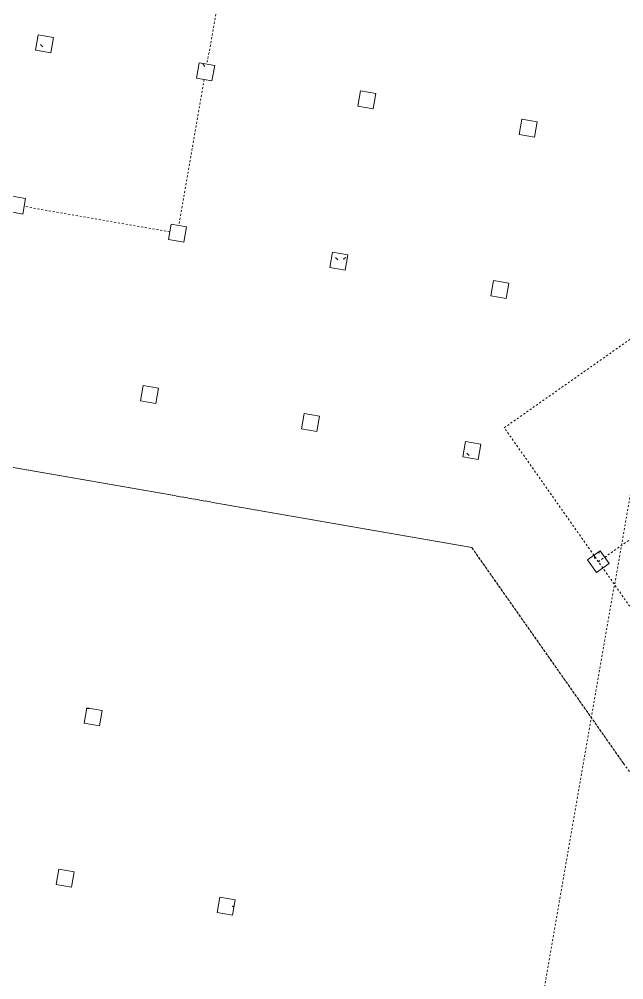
# Model space of a CAD drawing. Extents: x 274235 to 276654, y 142848 to 144425.
# Drawn here: x 276208.6 to 276239.63, y 143025.47 to 143074.76 of the extents above; entities that cross this region are included whole.
import ezdxf

# ---------------------------------------------------------------- set-up
doc = ezdxf.new("R2010")
doc.units = 0
doc.header["$LTSCALE"] = 1.5
for name, pattern in [('ACM-G-CENTER', [50.800000000000004, 31.75, -6.350000000000001, 6.350000000000001, -6.350000000000001]), ('ACM-G-HIDDEN2', [4.762500000000001, 3.175000000000001, -1.5875]), ('Hidden 1_32_', [1.3890625, 0.7937500000000002, -0.5953125])]:
    doc.linetypes.add(name, pattern=pattern)
doc.layers.get('0').update_dxf_attribs({"linetype": 'CONTINUOUS', "lineweight": 0})
for name, color, linetype, lineweight in [('_ACM-A-DETL', 7, 'CONTINUOUS', 5), ('_ACM-A-GRID', 3, 'CONTINUOUS', 5), ('_ACM-S-STRU-CLOS', 5, 'CONTINUOUS', 5)]:
    doc.layers.add(name, color=color, linetype=linetype, lineweight=lineweight)

# ---------------------------------------------------------------- blocks, each defined once
blk = doc.blocks.new('M_Concrete-Rectangular-Column - 800 x 800mm-V14-B1_Working')
at = {"layer": '_ACM-A-DETL', "color": 250}
for p, q in [((400.0000000000002, 400.0000000000002), (-399.9999999999999, 400.0000000000002)), ((-399.9999999999999, 400.0000000000002), (-399.9999999999999, -399.9999999999999)), ((400.0000000000002, -399.9999999999999), (400.0000000000002, 400.0000000000002)), ((-399.9999999999999, -399.9999999999999), (400.0000000000002, -399.9999999999999))]:
    blk.add_line(p, q, dxfattribs=at)
blk = doc.blocks.new('M_Concrete-Rectangular-Column - 800 x 800mm-V21-B1_Working')
at = {"layer": '_ACM-S-STRU-CLOS'}
h = blk.add_hatch(dxfattribs=at)
h.set_pattern_fill('FP_12', color=256, style=0, pattern_type=2)
h.set_pattern_definition([(49.99999999999999, (-966604.1240000001, -663204.566), (3643.681986006824, -318.7812880006761), [381, -4191]), (355, (-966604.1240000001, -663204.566), (-704.8562580461121, 3821.135846227694), [304.8, -3352.8]), (100.451, (-966300.483, -663231.131), (2938.852362929117, 3502.332152374178), [323.8, -3561.801]), (46.184, (-966604.1240000001, -662188.566), (5421.581919880712, -840.8554984886337), [571.5, -6286.5]), (96.636, (-966152.325, -662258.636), (4748.051319755933, 4948.551449789822), [485.7, -5342.701999999999]), (351.184, (-966604.1240000001, -662188.566), (4748.100788072627, 4948.506072045693), [457.2, -5029.2]), (21, (-966096.1240000001, -662442.566), (3032.287836333134, -2045.304476687058), [381, -4191]), (326, (-966096.1240000001, -662442.566), (1236.042244531653, 3683.761809559103), [304.8, -3352.8]), (71.45100000000001, (-965843.433, -662613.0079999999), (4268.342513760047, 1638.424823382678), [323.8, -3561.801]), (37.50000000000001, (-966604.1240000001, -663204.566), (61.77206501183639, 1691.100777463062), [167.64, -3144.52, 167.64, -6601.46]), (37.50000000000001, (-966604.1240000001, -663204.566), (61.77206501183639, 1691.100777463062), [-3479.8, -3235.96, 167.64, -3197.86]), (7.499999999999999, (-966604.1240000001, -663204.566), (1336.393250206115, 2003.61149636239), [167.64, -1772.92, 167.64, -4351.02]), (7.499999999999999, (-966604.1240000001, -663204.566), (1336.393250206115, 2003.61149636239), [-2108.2, -3068.32, 167.64, -1115.06]), (327.5, (-967736.964, -663204.566), (2711.817807077548, -114.578640950727), [167.64, -1102.36, -9220.2]), (327.5, (-967736.964, -663204.566), (2711.817807077548, -114.578640950727), [-1270, 167.64, -3794.76, -5257.8]), (327.5, (-967736.964, -663204.566), (2711.817807077548, -114.578640950727), [-5232.4, 167.64, -5090.16]), (317.5, (-968244.964, -663204.566), (2962.585592803855, 508.5334453662156), [167.64, -1483.36, 167.64, -6197.6]), (317.5, (-968244.964, -663204.566), (2962.585592803855, 508.5334453662156), [-1818.64, -2463.8, 167.64, -3566.16])])
h.paths.add_polyline_path([(400.0000000010872, -399.9999999992853), (400.0000000010872, 400.0000000007061), (-399.9999999989388, 400.0000000007061), (-399.9999999989388, -399.9999999992853)])
at = {"layer": '_ACM-A-DETL', "color": 250}
for p, q in [((400.0000000000002, 400.0000000000002), (-399.9999999999999, 400.0000000000002)), ((-399.9999999999999, 400.0000000000002), (-399.9999999999999, -399.9999999999999)), ((400.0000000000002, -399.9999999999999), (400.0000000000002, 400.0000000000002)), ((-399.9999999999999, -399.9999999999999), (400.0000000000002, -399.9999999999999))]:
    blk.add_line(p, q, dxfattribs=at)
blk = doc.blocks.new('M_Concrete-Rectangular-Column - 800 x 800mm-V23-B1_Working')
at = {"layer": '_ACM-A-DETL', "color": 250}
for p, q in [((400.0000000000002, 400.0000000000002), (-399.9999999999999, 400.0000000000002)), ((-399.9999999999999, 400.0000000000002), (-399.9999999999999, -399.9999999999999)), ((400.0000000000002, -399.9999999999999), (400.0000000000002, 400.0000000000002)), ((-399.9999999999999, -399.9999999999999), (400.0000000000002, -399.9999999999999))]:
    blk.add_line(p, q, dxfattribs=at)
blk = doc.blocks.new('M_Concrete-Rectangular-Column - 800 x 800mm-V24-B1_Working')
at = {"layer": '_ACM-A-DETL', "color": 250}
for p, q in [((400.0000000000002, 400.0000000000002), (-399.9999999999999, 400.0000000000002)), ((-399.9999999999999, 400.0000000000002), (-399.9999999999999, -399.9999999999999)), ((400.0000000000002, -399.9999999999999), (400.0000000000002, 400.0000000000002)), ((-399.9999999999999, -399.9999999999999), (400.0000000000002, -399.9999999999999))]:
    blk.add_line(p, q, dxfattribs=at)
blk = doc.blocks.new('M_Concrete-Rectangular-Column - 800 x 800mm-V26-B1_Working')
at = {"layer": '_ACM-S-STRU-CLOS'}
h = blk.add_hatch(dxfattribs=at)
h.set_pattern_fill('FP_15', color=256, style=0, pattern_type=2)
h.set_pattern_definition([(49.99999999999999, (-975004.1240000001, -663204.566), (3643.681986006824, -318.7812880006761), [381, -4191]), (355, (-975004.1240000001, -663204.566), (-704.8562580461121, 3821.135846227694), [304.8, -3352.8]), (100.451, (-974700.483, -663231.131), (2938.852362929117, 3502.332152374178), [323.8, -3561.801]), (46.184, (-975004.1240000001, -662188.566), (5421.581919880712, -840.8554984886337), [571.5, -6286.5]), (96.636, (-974552.325, -662258.636), (4748.051319755933, 4948.551449789822), [485.7, -5342.701999999999]), (351.184, (-975004.1240000001, -662188.566), (4748.100788072627, 4948.506072045693), [457.2, -5029.2]), (21, (-974496.1240000001, -662442.566), (3032.287836333134, -2045.304476687058), [381, -4191]), (326, (-974496.1240000001, -662442.566), (1236.042244531653, 3683.761809559103), [304.8, -3352.8]), (71.45100000000001, (-974243.433, -662613.0079999999), (4268.342513760047, 1638.424823382678), [323.8, -3561.801]), (37.50000000000001, (-975004.1240000001, -663204.566), (61.77206501183639, 1691.100777463062), [167.64, -3144.52, 167.64, -6601.46]), (37.50000000000001, (-975004.1240000001, -663204.566), (61.77206501183639, 1691.100777463062), [-3479.8, -3235.96, 167.64, -3197.86]), (7.499999999999999, (-975004.1240000001, -663204.566), (1336.393250206115, 2003.61149636239), [167.64, -1772.92, 167.64, -4351.02]), (7.499999999999999, (-975004.1240000001, -663204.566), (1336.393250206115, 2003.61149636239), [-2108.2, -3068.32, 167.64, -1115.06]), (327.5, (-976136.964, -663204.566), (2711.817807077548, -114.578640950727), [167.64, -1102.36, -9220.2]), (327.5, (-976136.964, -663204.566), (2711.817807077548, -114.578640950727), [-1270, 167.64, -3794.76, -5257.8]), (327.5, (-976136.964, -663204.566), (2711.817807077548, -114.578640950727), [-5232.4, 167.64, -5090.16]), (317.5, (-976644.964, -663204.566), (2962.585592803855, 508.5334453662156), [167.64, -1483.36, 167.64, -6197.6]), (317.5, (-976644.964, -663204.566), (2962.585592803855, 508.5334453662156), [-1818.64, -2463.8, 167.64, -3566.16])])
h.paths.add_polyline_path([(400.0000000010179, -399.9999999994239), (400.0000000010179, 400.0000000005675), (-399.9999999989388, 400.0000000005328), (-399.9999999989388, -399.9999999994586)])
at = {"layer": '_ACM-A-DETL', "color": 250}
for p, q in [((400.0000000000002, 400.0000000000002), (-399.9999999999999, 400.0000000000002)), ((-399.9999999999999, 400.0000000000002), (-399.9999999999999, -399.9999999999999)), ((400.0000000000002, -399.9999999999999), (400.0000000000002, 400.0000000000002)), ((-399.9999999999999, -399.9999999999999), (400.0000000000002, -399.9999999999999))]:
    blk.add_line(p, q, dxfattribs=at)
blk = doc.blocks.new('M_Concrete-Rectangular-Column - 800 x 800mm-V153-B1_Working')
at = {"layer": '_ACM-A-DETL', "color": 250}
for p, q in [((400.0000000000002, 400.0000000000002), (-399.9999999999999, 400.0000000000002)), ((-399.9999999999999, 400.0000000000002), (-399.9999999999999, -399.9999999999999)), ((400.0000000000002, -399.9999999999999), (400.0000000000002, 400.0000000000002)), ((-399.9999999999999, -399.9999999999999), (400.0000000000002, -399.9999999999999))]:
    blk.add_line(p, q, dxfattribs=at)
blk = doc.blocks.new('M_Concrete-Rectangular-Column - 800 x 800mm-V154-B1_Working')
at = {"layer": '_ACM-S-STRU-CLOS'}
h = blk.add_hatch(dxfattribs=at)
h.set_pattern_fill('FP_96', color=256, style=0, pattern_type=2)
h.set_pattern_definition([(49.99999999999999, (-975004.1240000001, -654804.566), (3643.681986006824, -318.7812880006761), [381, -4191]), (355, (-975004.1240000001, -654804.566), (-704.8562580461121, 3821.135846227694), [304.8, -3352.8]), (100.451, (-974700.483, -654831.131), (2938.852362929117, 3502.332152374178), [323.8, -3561.801]), (46.184, (-975004.1240000001, -653788.566), (5421.581919880712, -840.8554984886337), [571.5, -6286.5]), (96.636, (-974552.325, -653858.636), (4748.051319755933, 4948.551449789822), [485.7, -5342.701999999999]), (351.184, (-975004.1240000001, -653788.566), (4748.100788072627, 4948.506072045693), [457.2, -5029.2]), (21, (-974496.1240000001, -654042.566), (3032.287836333134, -2045.304476687058), [381, -4191]), (326, (-974496.1240000001, -654042.566), (1236.042244531653, 3683.761809559103), [304.8, -3352.8]), (71.45100000000001, (-974243.433, -654213.0079999999), (4268.342513760047, 1638.424823382678), [323.8, -3561.801]), (37.50000000000001, (-975004.1240000001, -654804.566), (61.77206501183639, 1691.100777463062), [167.64, -3144.52, 167.64, -6601.46]), (37.50000000000001, (-975004.1240000001, -654804.566), (61.77206501183639, 1691.100777463062), [-3479.8, -3235.96, 167.64, -3197.86]), (7.499999999999999, (-975004.1240000001, -654804.566), (1336.393250206115, 2003.61149636239), [167.64, -1772.92, 167.64, -4351.02]), (7.499999999999999, (-975004.1240000001, -654804.566), (1336.393250206115, 2003.61149636239), [-2108.2, -3068.32, 167.64, -1115.06]), (327.5, (-976136.964, -654804.566), (2711.817807077548, -114.578640950727), [167.64, -1102.36, -9220.2]), (327.5, (-976136.964, -654804.566), (2711.817807077548, -114.578640950727), [-1270, 167.64, -3794.76, -5257.8]), (327.5, (-976136.964, -654804.566), (2711.817807077548, -114.578640950727), [-5232.4, 167.64, -5090.16]), (317.5, (-976644.964, -654804.566), (2962.585592803855, 508.5334453662156), [167.64, -1483.36, 167.64, -6197.6]), (317.5, (-976644.964, -654804.566), (2962.585592803855, 508.5334453662156), [-1818.64, -2463.8, 167.64, -3566.16])])
h.paths.add_polyline_path([(400.0000000008793, -399.9999999993547), (400.0000000008793, 400.0000000006368), (-399.9999999990774, 400.0000000006021), (-399.9999999990774, -399.9999999993893)])
at = {"layer": '_ACM-A-DETL', "color": 250}
for p, q in [((400.0000000000002, 400.0000000000002), (-399.9999999999999, 400.0000000000002)), ((-399.9999999999999, 400.0000000000002), (-399.9999999999999, -399.9999999999999)), ((400.0000000000002, -399.9999999999999), (400.0000000000002, 400.0000000000002)), ((-399.9999999999999, -399.9999999999999), (400.0000000000002, -399.9999999999999))]:
    blk.add_line(p, q, dxfattribs=at)
blk = doc.blocks.new('M_Concrete-Rectangular-Column - 800 x 800mm-V155-B1_Working')
at = {"layer": '_ACM-A-DETL', "color": 250}
for p, q in [((400.0000000000002, 400.0000000000002), (-399.9999999999999, 400.0000000000002)), ((-399.9999999999999, 400.0000000000002), (-399.9999999999999, -399.9999999999999)), ((400.0000000000002, -399.9999999999999), (400.0000000000002, 400.0000000000002)), ((-399.9999999999999, -399.9999999999999), (400.0000000000002, -399.9999999999999))]:
    blk.add_line(p, q, dxfattribs=at)
blk = doc.blocks.new('M_Concrete-Rectangular-Column - 800 x 800mm-V156-B1_Working')
at = {"layer": '_ACM-S-STRU-CLOS'}
h = blk.add_hatch(dxfattribs=at)
h.set_pattern_fill('FP_97', color=256, style=0, pattern_type=2)
h.set_pattern_definition([(49.99999999999999, (-983404.1240000001, -654804.566), (3643.681986006824, -318.7812880006761), [381, -4191]), (355, (-983404.1240000001, -654804.566), (-704.8562580461121, 3821.135846227694), [304.8, -3352.8]), (100.451, (-983100.483, -654831.131), (2938.852362929117, 3502.332152374178), [323.8, -3561.801]), (46.184, (-983404.1240000001, -653788.566), (5421.581919880712, -840.8554984886337), [571.5, -6286.5]), (96.636, (-982952.325, -653858.636), (4748.051319755933, 4948.551449789822), [485.7, -5342.701999999999]), (351.184, (-983404.1240000001, -653788.566), (4748.100788072627, 4948.506072045693), [457.2, -5029.2]), (21, (-982896.1240000001, -654042.566), (3032.287836333134, -2045.304476687058), [381, -4191]), (326, (-982896.1240000001, -654042.566), (1236.042244531653, 3683.761809559103), [304.8, -3352.8]), (71.45100000000001, (-982643.433, -654213.0079999999), (4268.342513760047, 1638.424823382678), [323.8, -3561.801]), (37.50000000000001, (-983404.1240000001, -654804.566), (61.77206501183639, 1691.100777463062), [167.64, -3144.52, 167.64, -6601.46]), (37.50000000000001, (-983404.1240000001, -654804.566), (61.77206501183639, 1691.100777463062), [-3479.8, -3235.96, 167.64, -3197.86]), (7.499999999999999, (-983404.1240000001, -654804.566), (1336.393250206115, 2003.61149636239), [167.64, -1772.92, 167.64, -4351.02]), (7.499999999999999, (-983404.1240000001, -654804.566), (1336.393250206115, 2003.61149636239), [-2108.2, -3068.32, 167.64, -1115.06]), (327.5, (-984536.964, -654804.566), (2711.817807077548, -114.578640950727), [167.64, -1102.36, -9220.2]), (327.5, (-984536.964, -654804.566), (2711.817807077548, -114.578640950727), [-1270, 167.64, -3794.76, -5257.8]), (327.5, (-984536.964, -654804.566), (2711.817807077548, -114.578640950727), [-5232.4, 167.64, -5090.16]), (317.5, (-985044.964, -654804.566), (2962.585592803855, 508.5334453662156), [167.64, -1483.36, 167.64, -6197.6]), (317.5, (-985044.964, -654804.566), (2962.585592803855, 508.5334453662156), [-1818.64, -2463.8, 167.64, -3566.16])])
h.paths.add_polyline_path([(400.0000000008793, -399.9999999993547), (400.0000000008793, 400.0000000006368), (-399.9999999990774, 400.0000000006368), (-399.9999999990774, -399.9999999993547)])
at = {"layer": '_ACM-A-DETL', "color": 250}
for p, q in [((400.0000000000002, 400.0000000000002), (-399.9999999999999, 400.0000000000002)), ((-399.9999999999999, 400.0000000000002), (-399.9999999999999, -399.9999999999999)), ((400.0000000000002, -399.9999999999999), (400.0000000000002, 400.0000000000002)), ((-399.9999999999999, -399.9999999999999), (400.0000000000002, -399.9999999999999))]:
    blk.add_line(p, q, dxfattribs=at)
blk = doc.blocks.new('M_Concrete-Rectangular-Column - 800 x 800mm-3791751-B1_Working')
at = {"layer": '_ACM-S-STRU-CLOS'}
h = blk.add_hatch(dxfattribs=at)
h.set_pattern_fill('FP_101', color=256, style=0, pattern_type=2)
h.set_pattern_definition([(49.99999999999999, (-975004.1240000001, -629604.566), (3643.681986006824, -318.7812880006761), [381, -4191]), (355, (-975004.1240000001, -629604.566), (-704.8562580461121, 3821.135846227694), [304.8, -3352.8]), (100.451, (-974700.483, -629631.131), (2938.852362929117, 3502.332152374178), [323.8, -3561.801]), (46.184, (-975004.1240000001, -628588.566), (5421.581919880712, -840.8554984886337), [571.5, -6286.5]), (96.636, (-974552.325, -628658.636), (4748.051319755933, 4948.551449789822), [485.7, -5342.701999999999]), (351.184, (-975004.1240000001, -628588.566), (4748.100788072627, 4948.506072045693), [457.2, -5029.2]), (21, (-974496.1240000001, -628842.566), (3032.287836333134, -2045.304476687058), [381, -4191]), (326, (-974496.1240000001, -628842.566), (1236.042244531653, 3683.761809559103), [304.8, -3352.8]), (71.45100000000001, (-974243.433, -629013.0079999999), (4268.342513760047, 1638.424823382678), [323.8, -3561.801]), (37.50000000000001, (-975004.1240000001, -629604.566), (61.77206501183639, 1691.100777463062), [167.64, -3144.52, 167.64, -6601.46]), (37.50000000000001, (-975004.1240000001, -629604.566), (61.77206501183639, 1691.100777463062), [-3479.8, -3235.96, 167.64, -3197.86]), (7.499999999999999, (-975004.1240000001, -629604.566), (1336.393250206115, 2003.61149636239), [167.64, -1772.92, 167.64, -4351.02]), (7.499999999999999, (-975004.1240000001, -629604.566), (1336.393250206115, 2003.61149636239), [-2108.2, -3068.32, 167.64, -1115.06]), (327.5, (-976136.964, -629604.566), (2711.817807077548, -114.578640950727), [167.64, -1102.36, -9220.2]), (327.5, (-976136.964, -629604.566), (2711.817807077548, -114.578640950727), [-1270, 167.64, -3794.76, -5257.8]), (327.5, (-976136.964, -629604.566), (2711.817807077548, -114.578640950727), [-5232.4, 167.64, -5090.16]), (317.5, (-976644.964, -629604.566), (2962.585592803855, 508.5334453662156), [167.64, -1483.36, 167.64, -6197.6]), (317.5, (-976644.964, -629604.566), (2962.585592803855, 508.5334453662156), [-1818.64, -2463.8, 167.64, -3566.16])])
h.paths.add_polyline_path([(400.0000000008793, -399.9999999994932), (400.0000000008793, 400.0000000004981), (-399.9999999991467, 400.0000000004635), (-399.9999999991467, -399.9999999995279)])
at = {"layer": '_ACM-A-DETL', "color": 250}
for p, q in [((400.0000000000002, 400.0000000000002), (-399.9999999999999, 400.0000000000002)), ((-399.9999999999999, 400.0000000000002), (-399.9999999999999, -399.9999999999999)), ((400.0000000000002, -399.9999999999999), (400.0000000000002, 400.0000000000002)), ((-399.9999999999999, -399.9999999999999), (400.0000000000002, -399.9999999999999))]:
    blk.add_line(p, q, dxfattribs=at)
blk = doc.blocks.new('M_Concrete-Rectangular-Column - 800 x 800mm-V171-B1_Working')
at = {"layer": '_ACM-S-STRU-CLOS'}
h = blk.add_hatch(dxfattribs=at)
h.set_pattern_fill('FP_108', color=256, style=0, pattern_type=2)
h.set_pattern_definition([(49.99999999999999, (-975004.1240000001, -621204.566), (3643.681986006824, -318.7812880006761), [381, -4191]), (355, (-975004.1240000001, -621204.566), (-704.8562580461121, 3821.135846227694), [304.8, -3352.8]), (100.451, (-974700.483, -621231.131), (2938.852362929117, 3502.332152374178), [323.8, -3561.801]), (46.184, (-975004.1240000001, -620188.566), (5421.581919880712, -840.8554984886337), [571.5, -6286.5]), (96.636, (-974552.325, -620258.636), (4748.051319755933, 4948.551449789822), [485.7, -5342.701999999999]), (351.184, (-975004.1240000001, -620188.566), (4748.100788072627, 4948.506072045693), [457.2, -5029.2]), (21, (-974496.1240000001, -620442.566), (3032.287836333134, -2045.304476687058), [381, -4191]), (326, (-974496.1240000001, -620442.566), (1236.042244531653, 3683.761809559103), [304.8, -3352.8]), (71.45100000000001, (-974243.433, -620613.0079999999), (4268.342513760047, 1638.424823382678), [323.8, -3561.801]), (37.50000000000001, (-975004.1240000001, -621204.566), (61.77206501183639, 1691.100777463062), [167.64, -3144.52, 167.64, -6601.46]), (37.50000000000001, (-975004.1240000001, -621204.566), (61.77206501183639, 1691.100777463062), [-3479.8, -3235.96, 167.64, -3197.86]), (7.499999999999999, (-975004.1240000001, -621204.566), (1336.393250206115, 2003.61149636239), [167.64, -1772.92, 167.64, -4351.02]), (7.499999999999999, (-975004.1240000001, -621204.566), (1336.393250206115, 2003.61149636239), [-2108.2, -3068.32, 167.64, -1115.06]), (327.5, (-976136.964, -621204.566), (2711.817807077548, -114.578640950727), [167.64, -1102.36, -9220.2]), (327.5, (-976136.964, -621204.566), (2711.817807077548, -114.578640950727), [-1270, 167.64, -3794.76, -5257.8]), (327.5, (-976136.964, -621204.566), (2711.817807077548, -114.578640950727), [-5232.4, 167.64, -5090.16]), (317.5, (-976644.964, -621204.566), (2962.585592803855, 508.5334453662156), [167.64, -1483.36, 167.64, -6197.6]), (317.5, (-976644.964, -621204.566), (2962.585592803855, 508.5334453662156), [-1818.64, -2463.8, 167.64, -3566.16])])
h.paths.add_polyline_path([(400.0000000008793, -399.9999999992853), (400.0000000008793, 400.0000000007407), (-399.9999999991467, 400.0000000007061), (-399.9999999991467, -399.99999999932)])
at = {"layer": '_ACM-A-DETL', "color": 250}
for p, q in [((400.0000000000002, 400.0000000000002), (-399.9999999999999, 400.0000000000002)), ((-399.9999999999999, 400.0000000000002), (-399.9999999999999, -399.9999999999999)), ((400.0000000000002, -399.9999999999999), (400.0000000000002, 400.0000000000002)), ((-399.9999999999999, -399.9999999999999), (400.0000000000002, -399.9999999999999))]:
    blk.add_line(p, q, dxfattribs=at)
blk = doc.blocks.new('M_Concrete-Rectangular-Column - 800 x 800mm-V255-B1_Working')
at = {"layer": '_ACM-S-STRU-CLOS'}
h = blk.add_hatch(dxfattribs=at)
h.set_pattern_fill('FP_164', color=256, style=0, pattern_type=2)
h.set_pattern_definition([(49.99999999999999, (-983404.1240000001, -621204.566), (3643.681986006824, -318.7812880006761), [381, -4191]), (355, (-983404.1240000001, -621204.566), (-704.8562580461121, 3821.135846227694), [304.8, -3352.8]), (100.451, (-983100.483, -621231.131), (2938.852362929117, 3502.332152374178), [323.8, -3561.801]), (46.184, (-983404.1240000001, -620188.566), (5421.581919880712, -840.8554984886337), [571.5, -6286.5]), (96.636, (-982952.325, -620258.636), (4748.051319755933, 4948.551449789822), [485.7, -5342.701999999999]), (351.184, (-983404.1240000001, -620188.566), (4748.100788072627, 4948.506072045693), [457.2, -5029.2]), (21, (-982896.1240000001, -620442.566), (3032.287836333134, -2045.304476687058), [381, -4191]), (326, (-982896.1240000001, -620442.566), (1236.042244531653, 3683.761809559103), [304.8, -3352.8]), (71.45100000000001, (-982643.433, -620613.0079999999), (4268.342513760047, 1638.424823382678), [323.8, -3561.801]), (37.50000000000001, (-983404.1240000001, -621204.566), (61.77206501183639, 1691.100777463062), [167.64, -3144.52, 167.64, -6601.46]), (37.50000000000001, (-983404.1240000001, -621204.566), (61.77206501183639, 1691.100777463062), [-3479.8, -3235.96, 167.64, -3197.86]), (7.499999999999999, (-983404.1240000001, -621204.566), (1336.393250206115, 2003.61149636239), [167.64, -1772.92, 167.64, -4351.02]), (7.499999999999999, (-983404.1240000001, -621204.566), (1336.393250206115, 2003.61149636239), [-2108.2, -3068.32, 167.64, -1115.06]), (327.5, (-984536.964, -621204.566), (2711.817807077548, -114.578640950727), [167.64, -1102.36, -9220.2]), (327.5, (-984536.964, -621204.566), (2711.817807077548, -114.578640950727), [-1270, 167.64, -3794.76, -5257.8]), (327.5, (-984536.964, -621204.566), (2711.817807077548, -114.578640950727), [-5232.4, 167.64, -5090.16]), (317.5, (-985044.964, -621204.566), (2962.585592803855, 508.5334453662156), [167.64, -1483.36, 167.64, -6197.6]), (317.5, (-985044.964, -621204.566), (2962.585592803855, 508.5334453662156), [-1818.64, -2463.8, 167.64, -3566.16])])
h.paths.add_polyline_path([(400.0000000010179, -399.9999999993547), (400.0000000010179, 400.0000000006714), (-399.9999999989388, 400.0000000006714), (-399.9999999989388, -399.9999999993547)])
at = {"layer": '_ACM-A-DETL', "color": 250}
for p, q in [((400.0000000000002, 400.0000000000002), (-399.9999999999999, 400.0000000000002)), ((-399.9999999999999, 400.0000000000002), (-399.9999999999999, -399.9999999999999)), ((400.0000000000002, -399.9999999999999), (400.0000000000002, 400.0000000000002)), ((-399.9999999999999, -399.9999999999999), (400.0000000000002, -399.9999999999999))]:
    blk.add_line(p, q, dxfattribs=at)
blk = doc.blocks.new('M_Concrete-Rectangular-Column - 800 x 800mm-V1129-B1_Working')
at = {"layer": '_ACM-S-STRU-CLOS'}
h = blk.add_hatch(dxfattribs=at)
h.set_pattern_fill('FP_706', color=256, style=0, pattern_type=2)
h.set_pattern_definition([(49.99999999999999, (-991804.123, -646404.566), (3643.681986006824, -318.7812880006761), [381, -4191]), (355, (-991804.123, -646404.566), (-704.8562580461121, 3821.135846227694), [304.8, -3352.8]), (100.451, (-991500.483, -646431.131), (2938.852362929117, 3502.332152374178), [323.8, -3561.801]), (46.184, (-991804.123, -645388.566), (5421.581919880712, -840.8554984886337), [571.5, -6286.5]), (96.636, (-991352.325, -645458.636), (4748.051319755933, 4948.551449789822), [485.7, -5342.701999999999]), (351.184, (-991804.123, -645388.566), (4748.100788072627, 4948.506072045693), [457.2, -5029.2]), (21, (-991296.123, -645642.566), (3032.287836333134, -2045.304476687058), [381, -4191]), (326, (-991296.123, -645642.566), (1236.042244531653, 3683.761809559103), [304.8, -3352.8]), (71.45100000000001, (-991043.433, -645813.0079999999), (4268.342513760047, 1638.424823382678), [323.8, -3561.801]), (37.50000000000001, (-991804.123, -646404.566), (61.77206501183639, 1691.100777463062), [167.64, -3144.52, 167.64, -6601.46]), (37.50000000000001, (-991804.123, -646404.566), (61.77206501183639, 1691.100777463062), [-3479.8, -3235.96, 167.64, -3197.86]), (7.499999999999999, (-991804.123, -646404.566), (1336.393250206115, 2003.61149636239), [167.64, -1772.92, 167.64, -4351.02]), (7.499999999999999, (-991804.123, -646404.566), (1336.393250206115, 2003.61149636239), [-2108.2, -3068.32, 167.64, -1115.06]), (327.5, (-992936.963, -646404.566), (2711.817807077548, -114.578640950727), [167.64, -1102.36, -9220.2]), (327.5, (-992936.963, -646404.566), (2711.817807077548, -114.578640950727), [-1270, 167.64, -3794.76, -5257.8]), (327.5, (-992936.963, -646404.566), (2711.817807077548, -114.578640950727), [-5232.4, 167.64, -5090.16]), (317.5, (-993444.963, -646404.566), (2962.585592803855, 508.5334453662156), [167.64, -1483.36, 167.64, -6197.6]), (317.5, (-993444.963, -646404.566), (2962.585592803855, 508.5334453662156), [-1818.64, -2463.8, 167.64, -3566.16])])
h.paths.add_polyline_path([(400.0000000009486, -399.9999999993547), (400.0000000009486, 400.0000000006368), (-399.9999999990081, 400.0000000006368), (-399.9999999990081, -399.9999999993547)])
at = {"layer": '_ACM-A-DETL', "color": 250}
for p, q in [((400.0000000000002, 400.0000000000002), (-399.9999999999999, 400.0000000000002)), ((-399.9999999999999, 400.0000000000002), (-399.9999999999999, -399.9999999999999)), ((400.0000000000002, -399.9999999999999), (400.0000000000002, 400.0000000000002)), ((-399.9999999999999, -399.9999999999999), (400.0000000000002, -399.9999999999999))]:
    blk.add_line(p, q, dxfattribs=at)
blk = doc.blocks.new('M_Concrete-Rectangular-Column - 800 x 800mm-V1130-B1_Working')
at = {"layer": '_ACM-S-STRU-CLOS'}
h = blk.add_hatch(dxfattribs=at)
h.set_pattern_fill('FP_707', color=256, style=0, pattern_type=2)
h.set_pattern_definition([(49.99999999999999, (-991804.123, -654804.566), (3643.681986006824, -318.7812880006761), [381, -4191]), (355, (-991804.123, -654804.566), (-704.8562580461121, 3821.135846227694), [304.8, -3352.8]), (100.451, (-991500.483, -654831.131), (2938.852362929117, 3502.332152374178), [323.8, -3561.801]), (46.184, (-991804.123, -653788.566), (5421.581919880712, -840.8554984886337), [571.5, -6286.5]), (96.636, (-991352.325, -653858.636), (4748.051319755933, 4948.551449789822), [485.7, -5342.701999999999]), (351.184, (-991804.123, -653788.566), (4748.100788072627, 4948.506072045693), [457.2, -5029.2]), (21, (-991296.123, -654042.566), (3032.287836333134, -2045.304476687058), [381, -4191]), (326, (-991296.123, -654042.566), (1236.042244531653, 3683.761809559103), [304.8, -3352.8]), (71.45100000000001, (-991043.433, -654213.0079999999), (4268.342513760047, 1638.424823382678), [323.8, -3561.801]), (37.50000000000001, (-991804.123, -654804.566), (61.77206501183639, 1691.100777463062), [167.64, -3144.52, 167.64, -6601.46]), (37.50000000000001, (-991804.123, -654804.566), (61.77206501183639, 1691.100777463062), [-3479.8, -3235.96, 167.64, -3197.86]), (7.499999999999999, (-991804.123, -654804.566), (1336.393250206115, 2003.61149636239), [167.64, -1772.92, 167.64, -4351.02]), (7.499999999999999, (-991804.123, -654804.566), (1336.393250206115, 2003.61149636239), [-2108.2, -3068.32, 167.64, -1115.06]), (327.5, (-992936.963, -654804.566), (2711.817807077548, -114.578640950727), [167.64, -1102.36, -9220.2]), (327.5, (-992936.963, -654804.566), (2711.817807077548, -114.578640950727), [-1270, 167.64, -3794.76, -5257.8]), (327.5, (-992936.963, -654804.566), (2711.817807077548, -114.578640950727), [-5232.4, 167.64, -5090.16]), (317.5, (-993444.963, -654804.566), (2962.585592803855, 508.5334453662156), [167.64, -1483.36, 167.64, -6197.6]), (317.5, (-993444.963, -654804.566), (2962.585592803855, 508.5334453662156), [-1818.64, -2463.8, 167.64, -3566.16])])
h.paths.add_polyline_path([(400.0000000009486, -399.99999999932), (400.0000000009486, 400.0000000006714), (-399.9999999990081, 400.0000000006714), (-399.9999999990081, -399.99999999932)])
at = {"layer": '_ACM-A-DETL', "color": 250}
for p, q in [((400.0000000000002, 400.0000000000002), (-399.9999999999999, 400.0000000000002)), ((-399.9999999999999, 400.0000000000002), (-399.9999999999999, -399.9999999999999)), ((400.0000000000002, -399.9999999999999), (400.0000000000002, 400.0000000000002)), ((-399.9999999999999, -399.9999999999999), (400.0000000000002, -399.9999999999999))]:
    blk.add_line(p, q, dxfattribs=at)
blk = doc.blocks.new('M_Concrete-Rectangular-Column - 800 x 800mm-V1157-B1_Working')
at = {"layer": '_ACM-S-STRU-CLOS'}
h = blk.add_hatch(dxfattribs=at)
h.set_pattern_fill('FP_721', color=256, style=0, pattern_type=2)
h.set_pattern_definition([(4.999999999999999, (-1160426.655, 252634.37), (2351.059830332032, -2801.884651253352), [381, -4191]), (310, (-1160426.655, 252634.37), (2203.542428876418, 3200.35970852878), [304.8, -3352.8]), (55.451, (-1160230.734, 252400.879), (4554.605249644746, 398.4403801781702), [323.8, -3561.801]), (1.184, (-1159708.235, 253352.79), (3239.061715540233, -4428.211985948568), [571.5, -6286.5]), (51.63600000000001, (-1159438.312, 252983.773), (6856.533572818061, 141.775001575746), [485.6999999999999, -5342.701999999998]), (306.184, (-1159708.235, 253352.79), (6856.536465289661, 141.7079352829701), [457.2, -5029.2]), (336, (-1159528.63, 252813.975), (697.9026265240216, -3590.399956637265), [381, -4191]), (281, (-1159528.63, 252813.975), (3478.826808756641, 1730.799102873897), [304.8, -3352.8]), (26.451, (-1159470.471, 252514.775), (4176.715238984827, -1859.632632828301), [323.8, -3561.801]), (352.5, (-1160426.655, 252634.37), (1239.46827347174, 1152.109381356208), [167.64, -3144.52, 167.64, -6601.46]), (352.5, (-1160426.655, 252634.37), (1239.46827347174, 1152.109381356208), [-3479.8, -3235.96, 167.64, -3197.86]), (322.5, (-1160426.655, 252634.37), (2361.740005493846, 471.7945463884976), [167.64, -1772.92, 167.64, -4351.02]), (322.5, (-1160426.655, 252634.37), (2361.740005493846, 471.7945463884976), [-2108.2, -3068.32, 167.64, -1115.06]), (282.5, (-1161227.694, 253435.408), (1836.525426731569, -1998.564094722365), [167.64, -1102.36, -9220.2]), (282.5, (-1161227.694, 253435.408), (1836.525426731569, -1998.564094722365), [-1270, 167.64, -3794.76, -5257.8]), (282.5, (-1161227.694, 253435.408), (1836.525426731569, -1998.564094722365), [-5232.4, 167.64, -5090.16]), (272.5, (-1161586.904, 253794.619), (2454.451810195783, -1735.276914838564), [167.64, -1483.36, 167.64, -6197.6]), (272.5, (-1161586.904, 253794.619), (2454.451810195783, -1735.276914838564), [-1818.64, -2463.8, 167.64, -3566.16])])
h.paths.add_polyline_path([(-399.9999999986962, -400.0000000000477), (400.0000000013644, -400.000000000117), (400.0000000013644, 399.9999999998398), (-399.9999999985923, 399.9999999997705)])
at = {"layer": '_ACM-A-DETL', "color": 250}
for p, q in [((400.0000000000002, 400.0000000000002), (-399.9999999999999, 400.0000000000002)), ((-399.9999999999999, 400.0000000000002), (-399.9999999999999, -399.9999999999999)), ((400.0000000000002, -399.9999999999999), (400.0000000000002, 400.0000000000002)), ((-399.9999999999999, -399.9999999999999), (400.0000000000002, -399.9999999999999))]:
    blk.add_line(p, q, dxfattribs=at)
blk = doc.blocks.new('BASEMENT20250512')
at = {"layer": '_ACM-A-DETL', "color": 250, "linetype": 'Hidden 1_32_'}
for p, q in [((975004.1235405806, 671204.5655782572), (975004.1235405806, 663604.5656080352)), ((975004.1235405806, 662804.5656080351), (975004.1235405806, 655204.5656378128)), ((974604.1235405802, 654804.5656378127), (967004.1235703583, 654804.5656378127)), ((881666.0647941624, 641504.5656675986), (992656.9019932442, 641504.5656675907)), ((992656.9019932442, 641504.5656675908), (1002240.101809686, 631921.3658511484))]:
    blk.add_line(p, q, dxfattribs=at)
at = {"layer": '_ACM-A-DETL', "color": 250, "linetype": 'ACM-G-HIDDEN2'}
for p, q in [((992656.9019932441, 641504.5656675908), (881666.0647941623, 641504.5656675985)), ((1002240.101809686, 631921.3658511483), (992656.9019932441, 641504.5656675908))]:
    blk.add_line(p, q, dxfattribs=at)
blk.add_arc((1009523.301655907, 639204.5656973693), 10299.99999999988, 224.9999999999969, 269.9999999999996, dxfattribs=at)
at = {"layer": '_ACM-A-GRID', "linetype": 'ACM-G-CENTER'}
blk.add_line((1000204.123451247, 836425.9503153176), (1000204.123451247, 471682.2985770978), dxfattribs=at)
at = {"layer": '_ACM-S-STRU-CLOS'}
for name, p in [('M_Concrete-Rectangular-Column - 800 x 800mm-V21-B1_Working', (966604.1235703584, 663204.5656080354)), ('M_Concrete-Rectangular-Column - 800 x 800mm-V26-B1_Working', (975004.1235405803, 663204.5656080353)), ('M_Concrete-Rectangular-Column - 800 x 800mm-V23-B1_Working', (983404.1235108025, 663204.5656080353)), ('M_Concrete-Rectangular-Column - 800 x 800mm-V24-B1_Working', (991804.1234810248, 663204.5656080353)), ('M_Concrete-Rectangular-Column - 800 x 800mm-V153-B1_Working', (966604.1235703584, 654804.5656378131)), ('M_Concrete-Rectangular-Column - 800 x 800mm-V154-B1_Working', (975004.1235405803, 654804.5656378128)), ('M_Concrete-Rectangular-Column - 800 x 800mm-V156-B1_Working', (983404.1235108022, 654804.5656378128)), ('M_Concrete-Rectangular-Column - 800 x 800mm-V1130-B1_Working', (991804.1234810244, 654804.5656378128)), ('M_Concrete-Rectangular-Column - 800 x 800mm-V14-B1_Working', (975004.1235405803, 646404.5656675907)), ('M_Concrete-Rectangular-Column - 800 x 800mm-V155-B1_Working', (983404.1235108022, 646404.5656675907)), ('M_Concrete-Rectangular-Column - 800 x 800mm-V1129-B1_Working', (991804.1234810244, 646404.5656675907)), ('M_Concrete-Rectangular-Column - 800 x 800mm-3791751-B1_Working', (975004.1235405805, 629604.5656973694)), ('M_Concrete-Rectangular-Column - 800 x 800mm-V171-B1_Working', (975004.1235405805, 621204.5657271469)), ('M_Concrete-Rectangular-Column - 800 x 800mm-V255-B1_Working', (983404.1235108025, 621204.5657271469))]:
    blk.add_blockref(name, p, dxfattribs=at)
at = {"layer": '_ACM-S-STRU-CLOS', "rotation": 44.999999999994}
blk.add_blockref('M_Concrete-Rectangular-Column - 800 x 800mm-V1157-B1_Working', (999185.0329055217, 641906.0812109405), dxfattribs=at)
blk = doc.blocks.new('5f0512')
at = {"layer": '_ACM-A-GRID', "linetype": 'ACM-G-CENTER'}
for p, q in [((4.656612873077393e-10, 106021.3849455036), (2.328306436538696e-10, -251042.7355427163)), ((-6958.787823200691, -82558.78755519679), (16799.99994044495, -58799.9997915565)), ((-1019.090882627526, -88498.48449577135), (22739.696881018, -64739.69673213083)), ((46498.48468474532, -136016.0600631542), (-6958.787823200691, -82558.7875551969))]:
    blk.add_line(p, q, dxfattribs=at)

msp = doc.modelspace()

# ---------------------------------------------------------------- block references
at = {"xscale": 0.0009999999999999994, "yscale": 0.001, "zscale": 0.001, "rotation": 350.1075696352769}
msp.add_blockref('BASEMENT20250512', (275143.7222229671, 142586.2208173259), dxfattribs=at)

# ---------------------------------------------------------------- next in the draw order: block references
msp.add_blockref('5f0512', (276254.5380815538, 143133.931731411), dxfattribs=at)

doc.saveas('drawing.dxf')
